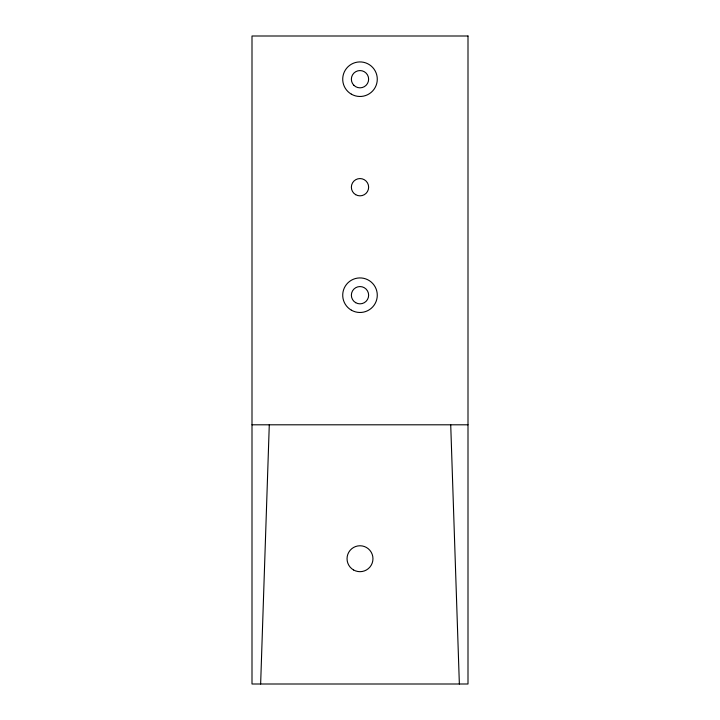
<?xml version="1.0" encoding="UTF-8"?>
<svg xmlns="http://www.w3.org/2000/svg" width="720" height="720" viewBox="0 0 720 720"><rect width="100%" height="100%" fill="white"/><g stroke="black" fill="none" stroke-linecap="round" stroke-linejoin="round"><path stroke-width="1.08" d="M260.64 684L269.28 424.8M252 424.8L468 424.8M450.72 424.8L459.36 684M468 36L252 36L252 684L468 684L468 36M355.68 194.679A8.64 8.64 0 0 0 368.64 187.2A8.64 8.64 0 0 0 355.68 179.721A8.64 8.64 0 0 0 355.68 194.679M355.68 302.679A8.64 8.64 0 0 0 368.64 295.2A8.64 8.64 0 0 0 355.68 287.721A8.64 8.64 0 0 0 355.68 302.679M353.889 85.311A8.64 8.64 0 0 0 368.343 81.432A8.64 8.64 0 0 0 357.768 70.857A8.64 8.64 0 0 0 353.889 85.311M351.36 94.167A17.28 17.28 0 0 0 377.28 79.2A17.28 17.28 0 0 0 351.36 64.233A17.28 17.28 0 0 0 351.36 94.167M353.52 569.943A12.96 12.96 0 0 0 372.96 558.72A12.96 12.96 0 0 0 353.52 547.497A12.96 12.96 0 0 0 353.52 569.943M351.36 310.167A17.28 17.28 0 0 0 377.28 295.2A17.28 17.28 0 0 0 351.36 280.233A17.28 17.28 0 0 0 351.36 310.167"/></g></svg>
